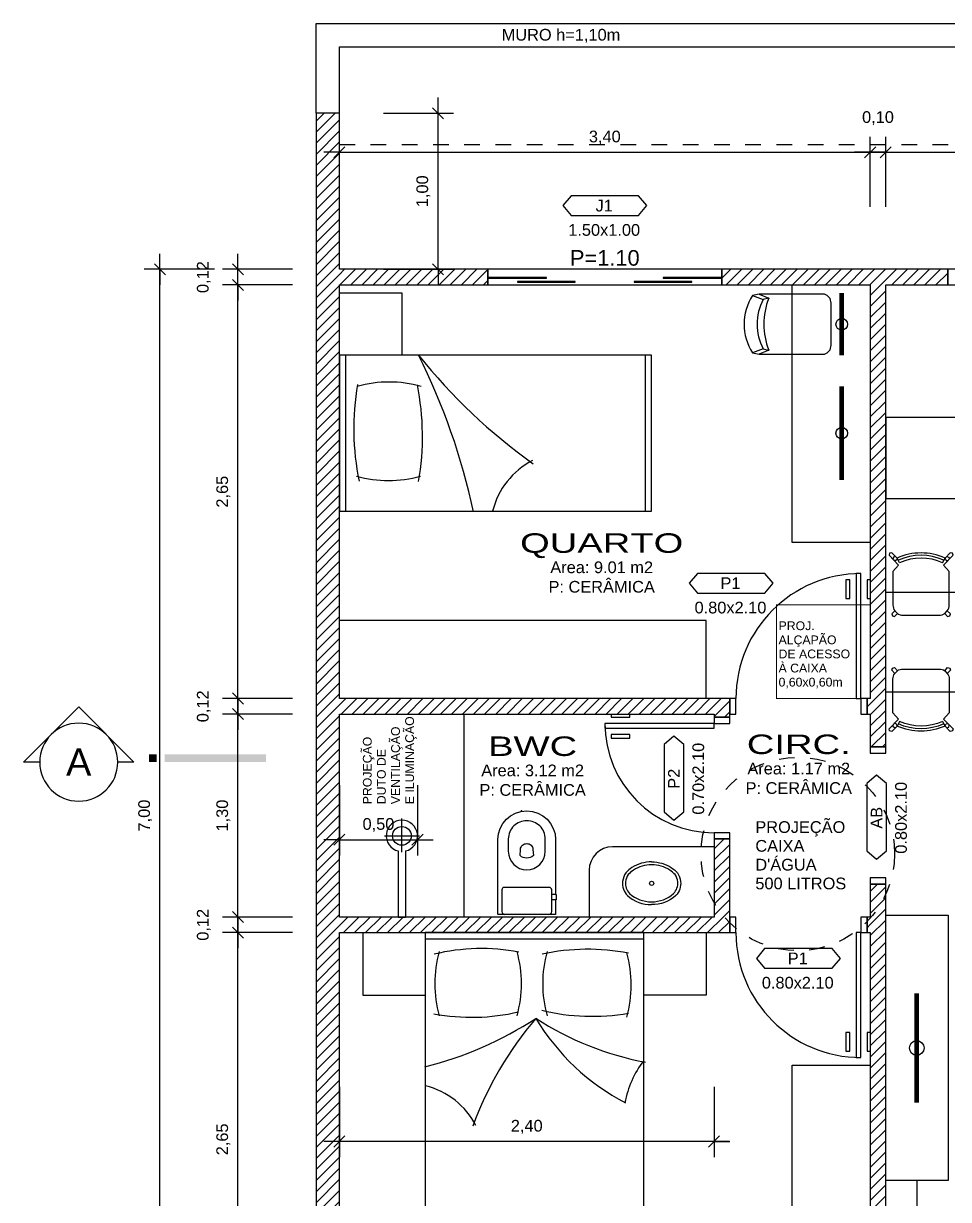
# Model space of a CAD drawing. Header units: metres. Extents: x 49 to 320, y -91 to 27.
# Drawn here: x 49.37 to 55.29, y 7.23 to 14.76 of the extents above; entities that cross this region are included whole.
import ezdxf
from ezdxf.enums import TextEntityAlignment as Align

# ---------------------------------------------------------------- set-up
doc = ezdxf.new("R2010")
doc.units = ezdxf.units.M
doc.header["$LTSCALE"] = 0.2
doc.linetypes.add('DASHED', pattern=[0.75, 0.5, -0.25])
for name, color, linetype in [('ARQ-___-___-CTA', 240, 'Continuous'), ('ARQ-___-___-LEG', 3, 'Continuous'), ('ARQ-___-___-TXT', 4, 'Continuous'), ('ARQ-___-___-VST', 9, 'Continuous'), ('ARQ-ALV', 6, 'Continuous'), ('ARQ-ALV-___-HTC', 13, 'Continuous'), ('ARQ-CXO', 2, 'Continuous'), ('ARQ-DVI', 1, 'Continuous'), ('ARQ-EQP', 24, 'Continuous'), ('ARQ-EQP-___-INT', 7, 'Continuous'), ('ARQ-MOB-___-INT', 7, 'Continuous'), ('ARQ-PIS', 2, 'Continuous')]:
    doc.layers.add(name, color=color, linetype=linetype)
doc.styles.add('REGUA100', font='arial.ttf')
doc.styles.add('REGUA140', font='arial.ttf')
doc.styles.add('REGUA60', font='arial.ttf')
doc.styles.add('REGUA80', font='arial.ttf')
doc.dimstyles.new('Active3D', dxfattribs={"dimtxt": 1.5, "dimasz": 0.01, "dimexe": 2, "dimexo": 3, "dimgap": 0.98, "dimtad": 1, "dimlfac": -1, "dimrnd": 0.005, "dimzin": 0, "dimtxsty": 'REGUA60', "dimblk": 'COTATR', "dimcen": 4, "dimdle": 4, "dimclrt": 2, "dimadec": 0, "dimazin": 0, "dimtfac": 1, "dimtmove": 2, "dimatfit": 2, "dimfxl": 1, "dimarcsym": 0})
pattern_1 = [(45, (93.66559, -1), (-0.03535534, 0.03535534), [])]

# ---------------------------------------------------------------- blocks, each defined once
blk = doc.blocks.new('EQREFR22')
at = {"color": 0}
blk.add_lwpolyline([(30.5, -10), (-30.5, -10), (-30.5, -76), (30.5, -76)], close=True, dxfattribs=at)
at = {"layer": 'ARQ-EQP-___-INT'}
for p, q in [((-30.5, -73), (30.5, -73)), ((-30.5, -79), (-25.5, -79))]:
    blk.add_line(p, q, dxfattribs=at)
blk = doc.blocks.new('MBCAD4_2')
at = {"color": 0}
blk.add_lwpolyline([(0.02, 49.68, 0.106639), (-19.24, 45.52), (-23.45, 49.88), (-25.13, 49.43), (-25.63, 47.77), (-18.01, 39.93), (-22.5, 34.87), (-22.5, 7.87, 0.159591), (-21.02, 3.34), (-23.5, 0.83), (-22.98, -0.82), (-21.31, -1.27), (-18.97, 1.19, 0.162734), (-14.5, -0.13), (0, -0.13), (14.5, -0.13, 0.162734), (18.97, 1.19), (21.31, -1.27), (22.98, -0.82), (23.5, 0.83), (21.02, 3.34, 0.159591), (22.5, 7.87), (22.5, 34.87), (18.01, 39.93), (25.63, 47.77), (25.13, 49.43), (23.45, 49.88), (19.24, 45.52, 0.106639), (-0.02, 49.68)], format="xyb", dxfattribs=at)
at = {"layer": 'ARQ-MOB-___-INT'}
for p, q in [((-17.22, 41.8), (-19.24, 45.52)), ((17.25, 41.79), (19.24, 45.52)), ((-18.97, 1.19), (-21.02, 3.34)), ((18.97, 1.19), (21.02, 3.34))]:
    blk.add_line(p, q, dxfattribs=at)
for points in [[(-20.47, 46.81), (-22.16, 46.38), (-22.64, 44.7)], [(-19.21, 45.27), (-19.99, 43.71), (-21.73, 43.57)], [(19.21, 45.27), (19.99, 43.71), (21.73, 43.57)], [(20.47, 46.81), (22.16, 46.38), (22.64, 44.7)]]:
    blk.add_lwpolyline(points, dxfattribs=at)
for radius in [43.95, 41.7]:
    blk.add_arc((0, 3.82), radius, 65.57124, 114.39729, dxfattribs=at)
blk = doc.blocks.new('SAC616S2')
at = {"layer": 'ARQ-EQP', "color": 0, "linetype": 'ByBlock'}
blk.add_lwpolyline([(18.17, -1.5, -0.329256), (18.5, -1.88), (18.5, -49.6, -0.412623), (0, -68, -0.412623), (-18.5, -49.6), (-18.5, -14.45), (-18.9, -14.45), (-18.9, -10.95), (-18.5, -10.95), (-18.5, -1.88, -0.329256), (-18.17, -1.5), (-17.25, -1.5), (0, -1.5), (17.29, -1.5)], format="xyb", close=True, dxfattribs=at)
at = {"layer": 'ARQ-EQP-___-INT'}
for p, q in [((-18.5, -10.95), (-16, -10.95)), ((-18.5, -14.45), (-16, -14.45))]:
    blk.add_line(p, q, dxfattribs=at)
blk.add_lwpolyline([(-14, -1.5, 0.324141), (-16, -3.5), (-16, -17.5, 0.333333), (-14.5, -19), (0, -19), (14.5, -19, 0.333333), (16, -17.5), (16, -3.5, 0.324141), (14, -1.5, 0.324141)], format="xyb", dxfattribs=at)
for points in [[(0, -61.7, 0.418677), (11.8, -50), (11.8, -42.1, 0.411784), (0, -30.2, 0.411784), (-11.8, -42.1), (-11.8, -50, 0.418677)], [(0, -47, -0.428571), (-4, -43.3), (-4.3, -39.3, -0.16754), (0, -37.8, -0.16754), (4.3, -39.3), (4, -43.3, -0.428571)]]:
    blk.add_lwpolyline(points, format="xyb", close=True, dxfattribs=at)
blk.add_point((3.34, -68), dxfattribs=at)
blk = doc.blocks.new('SACHS__2')
at = {"layer": 'ARQ-EQP', "color": 0, "linetype": 'ByBlock'}
for p, q in [((42.29, 2.4), (0, 2.4)), ((0, 2.4), (0, -2.4)), ((42.29, -2.4), (0, -2.4))]:
    blk.add_line(p, q, dxfattribs=at)
blk.add_arc((52, 0), 10, 193.88654, 166.11346, dxfattribs=at)
at = {"layer": 'ARQ-EQP-___-INT'}
for p, q in [((52, 11.2), (52, -11.2)), ((41.6, 0), (63.2, 0))]:
    blk.add_line(p, q, dxfattribs=at)
blk.add_circle((52, 0), 6, dxfattribs=at)
blk = doc.blocks.new('SAL37S_2')
at = {"layer": 'ARQ-EQP-___-INT'}
for points in [[(0, -10, 0.145827), (-16.8, -14.9, 0.090827), (-22, -19.4, 0.12568), (-24.8, -26.7, 0.221372), (-20.6, -38.8, 0.186059), (0, -46.5, 0.186059)], [(0, -10, -0.145827), (16.8, -14.9, -0.090827), (22, -19.4, -0.12568), (24.8, -26.7, -0.221372), (20.6, -38.8, -0.186059), (0, -46.5, -0.186059)]]:
    blk.add_lwpolyline(points, format="xyb", dxfattribs=at)
blk.add_lwpolyline([(0, -12.5, 0.14623), (-15.5, -17, 0.09047), (-20, -20.9, 0.123903), (-22.4, -27, 0.21906), (-18.9, -37, 0.185248), (0, -44.1, 0.185248), (18.8, -37, 0.21906), (22.3, -27, 0.123903), (20, -20.9, 0.09047), (15.5, -17, 0.14623)], format="xyb", close=True, dxfattribs=at)
blk.add_circle((0, -28.3), 1.8, dxfattribs=at)
blk = doc.blocks.new('MDCCAS22')
at = {"color": 0}
blk.add_lwpolyline([(140, 0), (0, 0), (0, -200), (140, -200)], close=True, dxfattribs=at)
at = {"layer": 'ARQ-MOB-___-INT'}
for p, q in [((0, -4), (140, -4)), ((0, -196), (140, -196))]:
    blk.add_line(p, q, dxfattribs=at)
for centre, radius, start, end in [((36.14, -140.56), 130.32, 79.45741, 103.51085), ((82.89, -32.71), 76.8, 164.48595, 195.51405), ((-15.19, -32.71), 76.8, 344.48595, 15.51405), ((103.9, -146.58), 135.89, 78.80761, 102.36088), ((152.01, -32.7), 76.8, 164.48595, 195.51405), ((55.11, -33.55), 76.8, 344.48595, 15.51405), ((29.71, 76.04), 130.31, 259.29808, 283.35216), ((106.88, 82.36), 135.99, 256.29588, 279.84092), ((-55.47, 137.47), 230.14, 283.86849, 303.27711), ((243.13, -201.79), 226.41, 139.56103, 159.93611), ((178.64, 112.88), 199.47, 237.27407, 259.15181), ((195.03, 19.52), 144.83, 210.93609, 242.5714), ((188.19, -119.84), 61.23, 142.0564, 169.8271), ((-11.98, -146.66), 50.03, 27.33297, 76.02563)]:
    blk.add_arc(centre, radius, start, end, dxfattribs=at)
blk = doc.blocks.new('MDCSOL_2')
at = {"color": 0}
blk.add_lwpolyline([(100, 0), (0, 0), (0, -200), (100, -200)], close=True, dxfattribs=at)
at = {"layer": 'ARQ-MOB-___-INT'}
for p, q in [((0, -4), (100, -4)), ((0, -196), (100, -196))]:
    blk.add_line(p, q, dxfattribs=at)
for centre, radius, start, end in [((52.86, -178.03), 168.83, 80.35079, 101.47507), ((96.47, -31.45), 76.8, 164.48595, 195.51405), ((5.99, -31.87), 76.8, 344.48595, 15.51405), ((-91.71, 334.65), 430.43, 282.25998, 296.44404), ((47.8, 115.62), 168.83, 260.21125, 281.33553), ((323.63, -332.25), 359.55, 128.46696, 144.62757), ((-11.98, -146.66), 50.03, 27.33297, 76.02563)]:
    blk.add_arc(centre, radius, start, end, dxfattribs=at)
blk = doc.blocks.new('MEAM___2')
at = {"color": 0}
blk.add_lwpolyline([(24, 27.95), (23, 33.38, 0.289108), (-23, 33.38), (-24, 27.95), (-24, -24.37), (-23.05, -26.52), (-20.46, -28.77), (-16.93, -29.54), (16.93, -29.54), (20.46, -28.77), (23.05, -26.52), (24, -24.37)], format="xyb", close=True, dxfattribs=at)
at = {"layer": 'ARQ-MOB-___-INT'}
for p, q in [((-19.71, 24.69), (-20.71, 20.39)), ((20.71, 20.39), (19.71, 24.69))]:
    blk.add_line(p, q, dxfattribs=at)
for points in [[(23, 33.38), (19.71, 24.69, 0.252581), (-19.71, 24.69), (-23, 33.38)], [(24, 27.95), (20.71, 20.39, 0.187405), (-20.71, 20.39), (-24, 27.95)]]:
    blk.add_lwpolyline(points, format="xyb", dxfattribs=at)
blk = doc.blocks.new('MECAD4_2')
at = {"color": 0}
blk.add_blockref('MEAM___2', (0, 0), dxfattribs=at)
blk = doc.blocks.new('IndEsq1')
blk.add_lwpolyline([(-4.32, 0.44), (4.32, 0.44), (5.38, 1.7), (4.32, 2.96), (-4.32, 2.96), (-5.38, 1.7)], close=True)
at = {"color": 0, "style": 'REGUA60', "width": 1.4}
for tag, p in [('CODESQUAD', (-0.08, 0.95)), ('DIMESQUAD', (-0.08, -2.17))]:
    blk.add_attdef(tag, text='', height=1.5, dxfattribs=at).set_placement(p, align=Align.CENTER)
at = {"color": 0, "style": 'REGUA60', "width": 1.4, "flags": 9}
blk.add_attdef('PEITORIL', text='', height=1.5, dxfattribs=at).set_placement((0.22, -4.49), align=Align.CENTER)
at = {"style": 'REGUA60', "width": 1.4, "flags": 9}
blk.add_attdef('LOCAL', text='', height=1.5, dxfattribs=at).set_placement((-0.08, -6.56), align=Align.CENTER)
blk = doc.blocks.new('IndUni1')
at = {"color": 4, "style": 'REGUA100', "width": 1.4, "flags": 8}
blk.add_attdef('NOME1', text='', height=2.5, dxfattribs=at).set_placement((0.24, 2.99), align=Align.CENTER)
at = {"color": 4, "style": 'REGUA100', "width": 1.4}
blk.add_attdef('NOME2', text='', height=2.5, dxfattribs=at).set_placement((0.24, -0.22), align=Align.CENTER)
at = {"color": 0, "style": 'REGUA60', "width": 1.4}
for tag, p in [('AREA', (0.24, -2.82)), ('PERIM', (0.24, -5.32)), ('PISO', (0.24, -7.82)), ('PAREDE', (0.24, -10.32)), ('TETO', (0.24, -12.82))]:
    blk.add_attdef(tag, text='', height=1.5, dxfattribs=at).set_placement(p, align=Align.CENTER)
blk = doc.blocks.new('Corte2')
at = {"color": 4}
blk.add_lwpolyline([(-5, 0), (-7.07, 0), (0, 7.07), (7.07, 0), (5, 0, 1)], format="xyb", close=True, dxfattribs=at)
blk.add_arc((0, 0), 5, 180, 0)
at = {"color": 4, "linetype": 'ByBlock'}
for points in [[(9, 0), (9, 1), (10, 0), (10, 1)], [(11, 0), (11, 1), (24, 0), (24, 1)]]:
    blk.add_solid(points, dxfattribs=at)
at = {"color": 0, "linetype": 'ByBlock', "style": 'REGUA140', "width": 1.4}
blk.add_attdef('CODCORTE', text='', height=3.5, dxfattribs=at).set_placement((0, 0), align=Align.MIDDLE)
blk = doc.blocks.new('COTATR')
at = {"color": 6}
blk.add_line((-71, -71), (71, 71), dxfattribs=at)
at = {"color": 0, "linetype": 'ByBlock'}
blk.add_line((0, 0), (200, 0), dxfattribs=at)
blk = doc.blocks.new('*D765')
at = {"layer": 'ARQ-___-___-CTA', "color": 0, "lineweight": -2, "transparency": 16777216}
for p, q in [((51.3919, 9.8811), (51.3919, 9.4311)), ((51.8919, 9.8811), (51.8919, 9.4311)), ((51.3924, 9.5311), (51.8914, 9.5311))]:
    blk.add_line(p, q, dxfattribs=at)
at = {"layer": 'Defpoints', "color": 0, "transparency": 16777216}
for p in [(51.3919, 10.0311), (51.8919, 10.0311), (51.8919, 9.5311)]:
    blk.add_point(p, dxfattribs=at)
at = {"layer": 'ARQ-___-___-CTA', "color": 0, "lineweight": -2, "transparency": 16777216, "xscale": 0.0005, "yscale": 0.0005, "zscale": 0.0005, "rotation": 180}
blk.add_blockref('COTATR', (51.3919, 9.5311), dxfattribs=at)
at = {"layer": 'ARQ-___-___-CTA', "color": 0, "lineweight": -2, "transparency": 16777216, "xscale": 0.0005, "yscale": 0.0005, "zscale": 0.0005}
blk.add_blockref('COTATR', (51.8919, 9.5311), dxfattribs=at)
at = {"layer": 'ARQ-___-___-CTA', "color": 2, "transparency": 16777216, "insert": (51.6419, 9.6252), "char_height": 0.075, "attachment_point": 5, "style": 'REGUA60'}
blk.add_mtext('0,50', dxfattribs=at)
blk = doc.blocks.new('*D766')
at = {"layer": 'ARQ-___-___-CTA', "color": 0, "lineweight": -2, "transparency": 16777216}
for p, q in [((51.0919, 8.936), (50.6419, 8.936)), ((50.7419, 6.2865), (50.7419, 8.9355))]:
    blk.add_line(p, q, dxfattribs=at)
at = {"layer": 'Defpoints', "color": 0, "transparency": 16777216}
for p in [(50.7419, 8.936), (51.2419, 8.936), (51.2419, 6.286)]:
    blk.add_point(p, dxfattribs=at)
at = {"layer": 'ARQ-___-___-CTA', "color": 0, "lineweight": -2, "transparency": 16777216, "xscale": 0.0005, "yscale": 0.0005, "zscale": 0.0005}
for p, rotation in [((50.7419, 8.936), 90), ((50.7419, 6.286), 270)]:
    blk.add_blockref('COTATR', p, dxfattribs=dict(at, rotation=rotation))
at = {"layer": 'ARQ-___-___-CTA', "color": 2, "transparency": 16777216, "insert": (50.6478, 7.611), "char_height": 0.075, "attachment_point": 5, "rotation": 90, "style": 'REGUA60'}
blk.add_mtext('2,65', dxfattribs=at)
blk = doc.blocks.new('*D767')
at = {"layer": 'ARQ-___-___-CTA', "color": 0, "lineweight": -2, "transparency": 16777216}
for p, q in [((51.0919, 10.336), (50.6419, 10.336)), ((50.7419, 9.0365), (50.7419, 10.3355))]:
    blk.add_line(p, q, dxfattribs=at)
at = {"layer": 'Defpoints', "color": 0, "transparency": 16777216}
for p in [(50.7419, 10.336), (51.2419, 10.336), (51.2419, 9.036)]:
    blk.add_point(p, dxfattribs=at)
at = {"layer": 'ARQ-___-___-CTA', "color": 0, "lineweight": -2, "transparency": 16777216, "xscale": 0.0005, "yscale": 0.0005, "zscale": 0.0005}
for p, rotation in [((50.7419, 10.336), 90), ((50.7419, 9.036), 270)]:
    blk.add_blockref('COTATR', p, dxfattribs=dict(at, rotation=rotation))
at = {"layer": 'ARQ-___-___-CTA', "color": 2, "transparency": 16777216, "insert": (50.6478, 9.686), "char_height": 0.075, "attachment_point": 5, "rotation": 90, "style": 'REGUA60'}
blk.add_mtext('1,30', dxfattribs=at)
blk = doc.blocks.new('*D768')
at = {"layer": 'ARQ-___-___-CTA', "color": 0, "lineweight": -2, "transparency": 16777216}
for p, q in [((51.0919, 13.086), (50.6419, 13.086)), ((50.7419, 10.4365), (50.7419, 13.0855))]:
    blk.add_line(p, q, dxfattribs=at)
at = {"layer": 'Defpoints', "color": 0, "transparency": 16777216}
for p in [(50.7419, 13.086), (51.2419, 13.086), (51.2419, 10.436)]:
    blk.add_point(p, dxfattribs=at)
at = {"layer": 'ARQ-___-___-CTA', "color": 0, "lineweight": -2, "transparency": 16777216, "xscale": 0.0005, "yscale": 0.0005, "zscale": 0.0005}
for p, rotation in [((50.7419, 13.086), 90), ((50.7419, 10.436), 270)]:
    blk.add_blockref('COTATR', p, dxfattribs=dict(at, rotation=rotation))
at = {"layer": 'ARQ-___-___-CTA', "color": 2, "transparency": 16777216, "insert": (50.6478, 11.761), "char_height": 0.075, "attachment_point": 5, "rotation": 90, "style": 'REGUA60'}
blk.add_mtext('2,65', dxfattribs=at)
blk = doc.blocks.new('*D769')
at = {"layer": 'ARQ-___-___-CTA', "color": 0, "lineweight": -2, "transparency": 16777216}
for p, q in [((50.5919, 13.186), (50.1419, 13.186)), ((50.2419, 6.1865), (50.2419, 13.1855)), ((50.5919, 6.186), (50.1419, 6.186))]:
    blk.add_line(p, q, dxfattribs=at)
at = {"layer": 'Defpoints', "color": 0, "transparency": 16777216}
for p in [(50.2419, 13.186), (50.7419, 13.186), (50.7419, 6.186)]:
    blk.add_point(p, dxfattribs=at)
at = {"layer": 'ARQ-___-___-CTA', "color": 0, "lineweight": -2, "transparency": 16777216, "xscale": 0.0005, "yscale": 0.0005, "zscale": 0.0005}
for p, rotation in [((50.2419, 13.186), 90), ((50.2419, 6.186), 270)]:
    blk.add_blockref('COTATR', p, dxfattribs=dict(at, rotation=rotation))
at = {"layer": 'ARQ-___-___-CTA', "color": 2, "transparency": 16777216, "insert": (50.1478, 9.686), "char_height": 0.075, "attachment_point": 5, "rotation": 90, "style": 'REGUA60'}
blk.add_mtext('7,00', dxfattribs=at)
blk = doc.blocks.new('*D770')
at = {"layer": 'ARQ-___-___-CTA', "color": 0, "lineweight": -2, "transparency": 16777216}
for p, q in [((51.3919, 13.586), (51.3919, 14.036)), ((54.7919, 13.586), (54.7919, 14.036)), ((51.3924, 13.936), (54.7914, 13.936))]:
    blk.add_line(p, q, dxfattribs=at)
at = {"layer": 'Defpoints', "color": 0, "transparency": 16777216}
for p in [(54.7919, 13.936), (51.3919, 13.436), (54.7919, 13.436)]:
    blk.add_point(p, dxfattribs=at)
at = {"layer": 'ARQ-___-___-CTA', "color": 0, "lineweight": -2, "transparency": 16777216, "xscale": 0.0005, "yscale": 0.0005, "zscale": 0.0005, "rotation": 180}
blk.add_blockref('COTATR', (51.3919, 13.936), dxfattribs=at)
at = {"layer": 'ARQ-___-___-CTA', "color": 0, "lineweight": -2, "transparency": 16777216, "xscale": 0.0005, "yscale": 0.0005, "zscale": 0.0005}
blk.add_blockref('COTATR', (54.7919, 13.936), dxfattribs=at)
at = {"layer": 'ARQ-___-___-CTA', "color": 2, "transparency": 16777216, "insert": (53.0919, 14.0301), "char_height": 0.075, "attachment_point": 5, "style": 'REGUA60'}
blk.add_mtext('3,40', dxfattribs=at)
blk = doc.blocks.new('*D771')
at = {"layer": 'ARQ-___-___-CTA', "color": 0, "lineweight": -2, "transparency": 16777216}
for p, q in [((54.8919, 13.586), (54.8919, 14.036)), ((54.7924, 13.936), (54.8914, 13.936))]:
    blk.add_line(p, q, dxfattribs=at)
at = {"layer": 'Defpoints', "color": 0, "transparency": 16777216}
for p in [(54.8919, 13.936), (54.7919, 13.436), (54.8919, 13.436)]:
    blk.add_point(p, dxfattribs=at)
at = {"layer": 'ARQ-___-___-CTA', "color": 0, "lineweight": -2, "transparency": 16777216, "xscale": 0.0005, "yscale": 0.0005, "zscale": 0.0005, "rotation": 180}
blk.add_blockref('COTATR', (54.7919, 13.936), dxfattribs=at)
at = {"layer": 'ARQ-___-___-CTA', "color": 0, "lineweight": -2, "transparency": 16777216, "xscale": 0.0005, "yscale": 0.0005, "zscale": 0.0005}
blk.add_blockref('COTATR', (54.8919, 13.936), dxfattribs=at)
at = {"layer": 'ARQ-___-___-CTA', "color": 2, "transparency": 16777216, "insert": (54.8419, 14.1546), "char_height": 0.075, "attachment_point": 5, "style": 'REGUA60'}
blk.add_mtext('0,10', dxfattribs=at)
blk = doc.blocks.new('*D772')
at = {"layer": 'ARQ-___-___-CTA', "color": 0, "lineweight": -2, "transparency": 16777216}
for p, q in [((57.1869, 13.586), (57.1869, 14.036)), ((54.8924, 13.936), (57.1864, 13.936))]:
    blk.add_line(p, q, dxfattribs=at)
at = {"layer": 'Defpoints', "color": 0, "transparency": 16777216}
for p in [(57.1869, 13.936), (54.8919, 13.436), (57.1869, 13.436)]:
    blk.add_point(p, dxfattribs=at)
at = {"layer": 'ARQ-___-___-CTA', "color": 0, "lineweight": -2, "transparency": 16777216, "xscale": 0.0005, "yscale": 0.0005, "zscale": 0.0005, "rotation": 180}
blk.add_blockref('COTATR', (54.8919, 13.936), dxfattribs=at)
at = {"layer": 'ARQ-___-___-CTA', "color": 0, "lineweight": -2, "transparency": 16777216, "xscale": 0.0005, "yscale": 0.0005, "zscale": 0.0005}
blk.add_blockref('COTATR', (57.1869, 13.936), dxfattribs=at)
at = {"layer": 'ARQ-___-___-CTA', "color": 2, "transparency": 16777216, "insert": (56.0394, 14.0301), "char_height": 0.075, "attachment_point": 5, "style": 'REGUA60'}
blk.add_mtext('2,30', dxfattribs=at)
blk = doc.blocks.new('*D780')
at = {"layer": 'ARQ-___-___-CTA', "color": 0, "lineweight": -2, "transparency": 16777216}
for p, q in [((51.3919, 7.9476), (51.3919, 7.4976)), ((53.7914, 7.5976), (51.3924, 7.5976))]:
    blk.add_line(p, q, dxfattribs=at)
at = {"layer": 'Defpoints', "color": 0, "transparency": 16777216}
for p in [(51.3919, 8.0976), (53.7919, 8.0976), (51.3919, 7.5976)]:
    blk.add_point(p, dxfattribs=at)
at = {"layer": 'ARQ-___-___-CTA', "color": 0, "lineweight": -2, "transparency": 16777216, "xscale": 0.0005, "yscale": 0.0005, "zscale": 0.0005, "rotation": 180}
blk.add_blockref('COTATR', (51.3919, 7.5976), dxfattribs=at)
at = {"layer": 'ARQ-___-___-CTA', "color": 0, "lineweight": -2, "transparency": 16777216, "xscale": 0.0005, "yscale": 0.0005, "zscale": 0.0005}
blk.add_blockref('COTATR', (53.7919, 7.5976), dxfattribs=at)
at = {"layer": 'ARQ-___-___-CTA', "color": 2, "transparency": 16777216, "insert": (52.5919, 7.6916), "char_height": 0.075, "attachment_point": 5, "style": 'REGUA60'}
blk.add_mtext('2,40', dxfattribs=at)
blk = doc.blocks.new('*D785')
at = {"layer": 'ARQ-___-___-CTA', "color": 0, "lineweight": -2, "transparency": 16777216}
for p, q in [((51.6735, 14.186), (52.1235, 14.186)), ((52.0235, 13.1865), (52.0235, 14.1855)), ((51.6735, 13.186), (52.1235, 13.186))]:
    blk.add_line(p, q, dxfattribs=at)
at = {"layer": 'Defpoints', "color": 0, "transparency": 16777216}
for p in [(51.5235, 14.186), (52.0235, 14.186), (51.5235, 13.186)]:
    blk.add_point(p, dxfattribs=at)
at = {"layer": 'ARQ-___-___-CTA', "color": 0, "lineweight": -2, "transparency": 16777216, "xscale": 0.0005, "yscale": 0.0005, "zscale": 0.0005}
for p, rotation in [((52.0235, 14.186), 90), ((52.0235, 13.186), 270)]:
    blk.add_blockref('COTATR', p, dxfattribs=dict(at, rotation=rotation))
at = {"layer": 'ARQ-___-___-CTA', "color": 2, "transparency": 16777216, "insert": (51.9294, 13.686), "char_height": 0.075, "attachment_point": 5, "rotation": 90, "style": 'REGUA60'}
blk.add_mtext('1,00', dxfattribs=at)

msp = doc.modelspace()

# ---------------------------------------------------------------- hatches: boundary and pattern name
at = {"layer": 'ARQ-ALV-___-HTC'}
h = msp.add_hatch(dxfattribs=at)
h.set_pattern_fill('_U', color=256, scale=0.05, angle=45, style=0, pattern_type=0)
h.set_pattern_definition(pattern_1)
h.paths.add_polyline_path([(51.2419, 14.186), (51.2419, 5.186), (51.3919, 5.186), (51.3919, 14.186)])
h = msp.add_hatch(dxfattribs=at)
h.set_pattern_fill('_U', color=256, scale=0.05, angle=45, style=0, pattern_type=0)
h.set_pattern_definition(pattern_1)
h.paths.add_polyline_path([(51.3919, 13.186), (51.3919, 13.086), (52.3419, 13.086), (52.3419, 13.186)])
h.paths.add_polyline_path([(56.7894, 13.186), (56.7894, 13.086), (57.1869, 13.086), (57.2869, 13.186)])
h.paths.add_polyline_path([(55.2894, 13.186), (53.8419, 13.186), (53.8419, 13.086), (55.2894, 13.086)])
h = msp.add_hatch(dxfattribs=at)
h.set_pattern_fill('_U', color=256, scale=0.05, angle=45, style=0, pattern_type=0)
h.set_pattern_definition(pattern_1)
h.paths.add_polyline_path([(54.7919, 13.086), (54.7919, 10.126), (54.8919, 10.126), (54.8919, 13.086)])
h.paths.add_polyline_path([(54.8919, 6.286), (54.8919, 9.246), (54.7919, 9.246), (54.7919, 6.286)])
h = msp.add_hatch(dxfattribs=at)
h.set_pattern_fill('_U', color=256, scale=0.05, angle=45, style=0, pattern_type=0)
h.set_pattern_definition(pattern_1)
h.paths.add_polyline_path([(53.8919, 10.436), (51.3919, 10.436), (51.3919, 10.336), (53.8919, 10.336)])
h.paths.add_polyline_path([(54.7719, 10.336), (54.7919, 10.336), (54.7919, 10.436), (54.7719, 10.436)])
h = msp.add_hatch(dxfattribs=at)
h.set_pattern_fill('_U', color=256, scale=0.05, angle=45, style=0, pattern_type=0)
h.set_pattern_definition(pattern_1)
h.paths.add_polyline_path([(53.8919, 9.036), (53.8919, 9.536), (53.7919, 9.536), (53.7919, 9.036)])
h.paths.add_polyline_path([(53.7919, 10.336), (53.7919, 10.316), (53.8919, 10.316), (53.8919, 10.336)])
h = msp.add_hatch(dxfattribs=at)
h.set_pattern_fill('_U', color=256, scale=0.05, angle=45, style=0, pattern_type=0)
h.set_pattern_definition(pattern_1)
h.paths.add_polyline_path([(53.8919, 9.036), (51.3919, 9.036), (51.3919, 8.936), (53.8919, 8.936)])
h.paths.add_polyline_path([(54.7719, 8.936), (54.7919, 8.936), (54.7919, 9.036), (54.7719, 9.036)])

# ---------------------------------------------------------------- linework, layer by layer
at = {"layer": 'ARQ-___-___-CTA'}
for p, q in [((51.0919, 13.186), (50.6419, 13.186)), ((50.7419, 13.0865), (50.7419, 13.1855)), ((51.0919, 10.436), (50.6419, 10.436)), ((50.7419, 10.3365), (50.7419, 10.4355)), ((51.0919, 9.036), (50.6419, 9.036)), ((50.7419, 8.9365), (50.7419, 9.0355)), ((53.7919, 7.9476), (53.7919, 7.4976)), ((53.8914, 7.5976), (53.7924, 7.5976))]:
    msp.add_line(p, q, dxfattribs=at)
at = {"layer": 'ARQ-___-___-CTA', "linetype": 'DASHED', "const_width": 0.0001}
for points in [[(51.8919, 10.336), (51.8919, 9.036)], [(51.9919, 10.336), (51.9919, 10.336), (51.9919, 9.036), (51.9919, 9.036)]]:
    msp.add_lwpolyline(points, dxfattribs=at)
at = {"layer": 'ARQ-___-___-VST'}
for p, q in [((51.2419, 14.186), (51.2419, 14.761)), ((51.2419, 14.761), (60.0369, 14.761)), ((51.3919, 14.186), (51.3919, 14.611)), ((51.3919, 14.611), (59.8869, 14.611)), ((53.8409, 13.186), (52.3429, 13.186)), ((56.7884, 13.186), (55.2904, 13.186)), ((51.3919, 13.036), (51.7919, 13.036)), ((51.7919, 13.036), (51.7919, 12.636)), ((52.3429, 13.086), (53.8409, 13.086)), ((54.2919, 11.436), (54.2919, 13.086)), ((55.2904, 13.086), (56.7884, 13.086)), ((54.7919, 11.436), (54.2919, 11.436)), ((54.6369, 11.196), (54.6369, 11.076)), ((54.6619, 11.196), (54.6369, 11.196)), ((54.6619, 11.076), (54.6619, 11.196)), ((54.7719, 11.196), (54.7719, 11.076)), ((54.7919, 11.196), (54.7719, 11.196)), ((54.8919, 11.1175), (55.8519, 11.1175)), ((54.6369, 11.076), (54.6619, 11.076)), ((54.7719, 11.076), (54.7919, 11.076)), ((53.7419, 10.936), (51.3919, 10.936)), ((53.7419, 10.436), (53.7419, 10.936)), ((55.8519, 10.4775), (54.8919, 10.4775)), ((52.1919, 9.036), (52.1919, 10.336)), ((53.1319, 10.336), (53.1319, 10.316)), ((53.2519, 10.316), (53.2519, 10.336)), ((53.1319, 10.316), (53.2519, 10.316)), ((53.2519, 10.206), (53.1319, 10.206)), ((53.1319, 10.206), (53.1319, 10.181)), ((53.1319, 10.181), (53.2519, 10.181)), ((53.2519, 10.181), (53.2519, 10.206)), ((53.7919, 9.486), (53.1419, 9.486)), ((52.9919, 9.336), (52.9919, 9.036)), ((54.8906, 9.0468), (55.2906, 9.0468)), ((55.2906, 9.0468), (55.2906, 7.3468)), ((51.5419, 8.936), (51.5419, 8.536)), ((53.7419, 8.936), (53.7419, 8.536)), ((51.5419, 8.536), (51.9419, 8.536)), ((53.7419, 8.536), (53.3419, 8.536)), ((54.6369, 8.296), (54.6369, 8.176)), ((54.6619, 8.296), (54.6369, 8.296)), ((54.6619, 8.176), (54.6619, 8.296)), ((54.7719, 8.296), (54.7719, 8.176)), ((54.7919, 8.296), (54.7719, 8.296)), ((54.6369, 8.176), (54.6619, 8.176)), ((54.7719, 8.176), (54.7919, 8.176)), ((54.2919, 6.286), (54.2919, 8.086)), ((54.2919, 8.086), (54.7919, 8.086)), ((55.2906, 7.3468), (54.8906, 7.3468)), ((55.0906, 7.3468), (55.0906, 6.286))]:
    msp.add_line(p, q, dxfattribs=at)
at = {"layer": 'ARQ-___-___-VST', "linetype": 'DASHED'}
msp.add_line((51.3919, 13.986), (58.0869, 13.986), dxfattribs=at)
at = {"layer": 'ARQ-___-___-VST', "const_width": 0.03}
for points in [[(54.6099, 12.6339), (54.6099, 13.0339)], [(54.6099, 12.136), (54.6099, 12.436), (54.6099, 11.836)], [(55.0906, 8.1968), (55.0906, 8.5468), (55.0906, 7.8468)]]:
    msp.add_lwpolyline(points, dxfattribs=at)
at = {"layer": 'ARQ-___-___-VST', "linetype": 'DASHED', "const_width": 0.005}
msp.add_lwpolyline([(54.7919, 11.036), (54.1919, 11.036), (54.1919, 10.436), (54.7919, 10.436), (54.7919, 11.036), (54.4919, 11.036)], dxfattribs=at)
at = {"layer": 'ARQ-___-___-VST'}
for centre, radius in [((54.6099, 12.8339), 0.0372), ((54.6099, 12.136), 0.0372), ((55.0906, 8.1968), 0.0468)]:
    msp.add_circle(centre, radius, dxfattribs=at)
at = {"layer": 'ARQ-___-___-VST', "linetype": 'DASHED'}
msp.add_circle((54.3282, 9.4398), 0.62, dxfattribs=at)
at = {"layer": 'ARQ-___-___-VST'}
msp.add_arc((53.1419, 9.336), 0.15, 90, 180, dxfattribs=at)
at = {"layer": 'ARQ-ALV'}
for p, q in [((51.2419, 14.186), (51.2419, 5.186)), ((51.3919, 14.186), (51.2419, 14.186)), ((51.3919, 13.186), (51.3919, 14.186)), ((52.3419, 13.186), (51.3919, 13.186)), ((52.3419, 13.086), (52.3419, 13.186)), ((53.8419, 13.186), (53.8419, 13.086)), ((55.2894, 13.186), (53.8419, 13.186)), ((55.2894, 13.086), (55.2894, 13.186)), ((51.3919, 10.436), (51.3919, 13.086)), ((51.3919, 13.086), (52.3419, 13.086)), ((53.8419, 13.086), (54.7919, 13.086)), ((54.7919, 13.086), (54.7919, 10.436)), ((54.8919, 10.126), (54.8919, 13.086)), ((54.8919, 13.086), (55.2894, 13.086)), ((53.8919, 10.436), (51.3919, 10.436)), ((53.8919, 10.336), (53.8919, 10.436)), ((54.7719, 10.436), (54.7719, 10.336)), ((54.7919, 10.436), (54.7719, 10.436)), ((51.3919, 9.036), (51.3919, 10.336)), ((51.3919, 10.336), (53.7919, 10.336)), ((53.7919, 10.336), (53.7919, 10.316)), ((53.8919, 10.316), (53.8919, 10.336)), ((54.7719, 10.336), (54.7919, 10.336)), ((54.7919, 10.336), (54.7919, 10.126)), ((53.7919, 10.316), (53.8919, 10.316)), ((54.7919, 10.126), (54.8919, 10.126)), ((53.7919, 9.536), (53.7919, 9.036)), ((53.8919, 9.536), (53.7919, 9.536)), ((53.8919, 9.036), (53.8919, 9.536)), ((54.7919, 9.246), (54.7919, 9.036)), ((54.8919, 9.246), (54.7919, 9.246)), ((54.8919, 6.286), (54.8919, 9.246)), ((53.7919, 9.036), (51.3919, 9.036)), ((53.8919, 8.936), (53.8919, 9.036)), ((54.7719, 9.036), (54.7719, 8.936)), ((54.7919, 9.036), (54.7719, 9.036)), ((51.3919, 6.286), (51.3919, 8.936)), ((51.3919, 8.936), (53.8919, 8.936)), ((54.7719, 8.936), (54.7919, 8.936)), ((54.7919, 8.936), (54.7919, 6.286))]:
    msp.add_line(p, q, dxfattribs=at)
at = {"layer": 'ARQ-CXO'}
for p, q in [((52.3429, 13.186), (52.3419, 13.186)), ((52.3419, 13.186), (52.3419, 13.086)), ((52.3429, 13.086), (52.3429, 13.186)), ((53.8419, 13.186), (53.8409, 13.186)), ((53.8409, 13.186), (53.8409, 13.086)), ((53.8419, 13.086), (53.8419, 13.186)), ((55.2904, 13.186), (55.2894, 13.186)), ((55.2894, 13.186), (55.2894, 13.086)), ((55.2904, 13.086), (55.2904, 13.186)), ((52.3419, 13.086), (52.3429, 13.086)), ((53.8409, 13.086), (53.8419, 13.086)), ((55.2894, 13.086), (55.2904, 13.086)), ((54.7319, 11.236), (54.7019, 11.236)), ((54.7019, 11.236), (54.7019, 10.436)), ((54.7319, 10.436), (54.7319, 11.236)), ((53.9319, 10.436), (53.8919, 10.436)), ((53.8919, 10.436), (53.8919, 10.336)), ((53.9319, 10.336), (53.9319, 10.436)), ((54.7019, 10.436), (54.7319, 10.436)), ((54.7719, 10.436), (54.7319, 10.436)), ((54.7319, 10.436), (54.7319, 10.336)), ((54.7719, 10.336), (54.7719, 10.436)), ((53.8919, 10.336), (53.9319, 10.336)), ((54.7319, 10.336), (54.7719, 10.336)), ((53.7919, 10.276), (53.0919, 10.276)), ((53.0919, 10.276), (53.0919, 10.246)), ((53.8919, 10.316), (53.7919, 10.316)), ((53.7919, 10.316), (53.7919, 10.276)), ((53.7919, 10.276), (53.8919, 10.276)), ((53.7919, 10.246), (53.7919, 10.276)), ((53.8919, 10.276), (53.8919, 10.316)), ((53.0919, 10.246), (53.7919, 10.246)), ((54.8919, 10.126), (54.7919, 10.126)), ((54.7919, 10.126), (54.7919, 10.086)), ((54.8919, 10.086), (54.8919, 10.126)), ((54.7919, 10.086), (54.8919, 10.086)), ((53.7919, 9.576), (53.7919, 9.536)), ((53.8919, 9.576), (53.7919, 9.576)), ((53.8919, 9.536), (53.8919, 9.576)), ((53.7919, 9.536), (53.8919, 9.536)), ((54.7919, 9.286), (54.7919, 9.246)), ((54.8919, 9.286), (54.7919, 9.286)), ((54.8919, 9.246), (54.8919, 9.286)), ((54.7919, 9.246), (54.8919, 9.246)), ((53.9319, 9.036), (53.8919, 9.036)), ((53.8919, 9.036), (53.8919, 8.936)), ((53.9319, 8.936), (53.9319, 9.036)), ((54.7719, 9.036), (54.7319, 9.036)), ((54.7319, 9.036), (54.7319, 8.936)), ((54.7719, 8.936), (54.7719, 9.036)), ((53.8919, 8.936), (53.9319, 8.936)), ((54.7019, 8.936), (54.7019, 8.136)), ((54.7319, 8.936), (54.7019, 8.936)), ((54.7319, 8.936), (54.7719, 8.936)), ((54.7319, 8.136), (54.7319, 8.936)), ((54.7019, 8.136), (54.7319, 8.136))]:
    msp.add_line(p, q, dxfattribs=at)
at = {"layer": 'ARQ-DVI'}
for p, q in [((52.7181, 13.1335), (52.3489, 13.1335)), ((52.3489, 13.1335), (52.3489, 13.1285)), ((52.3489, 13.1285), (52.7181, 13.1285)), ((52.7181, 13.1285), (52.7181, 13.1335)), ((53.8349, 13.1335), (53.4656, 13.1335)), ((53.4656, 13.1335), (53.4656, 13.1285)), ((53.4656, 13.1285), (53.8349, 13.1285)), ((53.8349, 13.1285), (53.8349, 13.1335)), ((52.9028, 13.1085), (52.5335, 13.1085)), ((52.5335, 13.1085), (52.5335, 13.1035)), ((52.5335, 13.1035), (52.9028, 13.1035)), ((52.9028, 13.1035), (52.9028, 13.1085)), ((53.6503, 13.1085), (53.281, 13.1085)), ((53.281, 13.1085), (53.281, 13.1035)), ((53.281, 13.1035), (53.6503, 13.1035)), ((53.6503, 13.1035), (53.6503, 13.1085))]:
    msp.add_line(p, q, dxfattribs=at)
at = {"layer": 'ARQ-PIS'}
for centre, radius, start, end in [((54.7319, 10.436), 0.8, 90, 180), ((53.7919, 10.276), 0.7, 180, 270), ((54.7319, 8.936), 0.8, 180, 270)]:
    msp.add_arc(centre, radius, start, end, dxfattribs=at)

# ---------------------------------------------------------------- block references
at = {"layer": 'ARQ-___-___-CTA', "xscale": 0.0005, "yscale": 0.0005, "zscale": 0.0005}
for p, rotation in [((50.7419, 13.186), 90), ((50.2419, 13.186), 270), ((50.7419, 13.086), 270), ((50.7419, 10.436), 90), ((50.7419, 10.336), 270), ((50.7419, 9.036), 90), ((50.7419, 8.936), 270), ((53.7919, 7.5976), 180)]:
    msp.add_blockref('COTATR', p, dxfattribs=dict(at, rotation=rotation))
at = {"layer": 'ARQ-___-___-LEG'}
ref = msp.add_blockref('IndEsq1', (53.0919, 13.5094), dxfattribs=dict(at, xscale=0.05, yscale=0.05, zscale=0.05))
ref.add_attrib('CODESQUAD', 'J1', dxfattribs={"layer": '0', "color": 0, "height": 0.075, "style": 'REGUA60'}).set_placement((53.0879, 13.5569), align=Align.CENTER)
ref.add_attrib('DIMESQUAD', '1.50x1.00', dxfattribs={"layer": '0', "color": 0, "height": 0.075, "style": 'REGUA60'}).set_placement((53.0879, 13.4009), align=Align.CENTER)
ref = msp.add_blockref('IndEsq1', (53.901, 11.0898), dxfattribs=dict(at, xscale=0.05, yscale=0.05, zscale=0.05))
ref.add_attrib('CODESQUAD', 'P1', dxfattribs={"layer": '0', "color": 0, "height": 0.075, "style": 'REGUA60'}).set_placement((53.897, 11.1373), align=Align.CENTER)
ref.add_attrib('DIMESQUAD', '0.80x2.10', dxfattribs={"layer": '0', "color": 0, "height": 0.075, "style": 'REGUA60'}).set_placement((53.897, 10.9813), align=Align.CENTER)
ref = msp.add_blockref('Corte2', (49.7218, 10.0282), dxfattribs=dict(at, xscale=0.05, yscale=0.05, zscale=0.05))
ref.add_attrib('CODCORTE', 'A', dxfattribs={"layer": '0', "color": 0, "linetype": 'ByBlock', "height": 0.175, "style": 'REGUA140'}).set_placement((49.7218, 10.0282), align=Align.MIDDLE)
ref = msp.add_blockref('IndEsq1', (53.6195, 9.926), dxfattribs=dict(at, xscale=0.05, yscale=0.05, zscale=0.05, rotation=90))
ref.add_attrib('CODESQUAD', 'P2', dxfattribs={"layer": '0', "color": 0, "height": 0.075, "rotation": 90, "style": 'REGUA60'}).set_placement((53.572, 9.922), align=Align.CENTER)
ref.add_attrib('DIMESQUAD', '0.70x2.10', dxfattribs={"layer": '0', "color": 0, "height": 0.075, "rotation": 90, "style": 'REGUA60'}).set_placement((53.728, 9.922), align=Align.CENTER)
ref = msp.add_blockref('IndEsq1', (54.9183, 9.6756), dxfattribs=dict(at, xscale=0.05, yscale=0.05, zscale=0.05, rotation=90))
ref.add_attrib('CODESQUAD', 'AB', dxfattribs={"layer": '0', "color": 0, "height": 0.075, "rotation": 90, "style": 'REGUA60'}).set_placement((54.8707, 9.6716), align=Align.CENTER)
ref.add_attrib('DIMESQUAD', '0.80x2.10', dxfattribs={"layer": '0', "color": 0, "height": 0.075, "rotation": 90, "style": 'REGUA60'}).set_placement((55.0267, 9.6716), align=Align.CENTER)
ref = msp.add_blockref('IndEsq1', (54.3319, 8.686), dxfattribs=dict(at, xscale=0.05, yscale=0.05, zscale=0.05))
ref.add_attrib('CODESQUAD', 'P1', dxfattribs={"layer": '0', "color": 0, "height": 0.075, "style": 'REGUA60'}).set_placement((54.3279, 8.7335), align=Align.CENTER)
ref.add_attrib('DIMESQUAD', '0.80x2.10', dxfattribs={"layer": '0', "color": 0, "height": 0.075, "style": 'REGUA60'}).set_placement((54.3279, 8.5775), align=Align.CENTER)
at = {"layer": 'ARQ-___-___-TXT'}
ref = msp.add_blockref('IndUni1', (53.0601, 11.3805), dxfattribs=dict(at, xscale=0.05, yscale=0.05, zscale=0.05))
ref.add_attrib('NOME2', 'QUARTO', dxfattribs={"layer": '0', "color": 4, "height": 0.125, "style": 'REGUA100', "width": 1.4}).set_placement((53.072, 11.3695), align=Align.CENTER)
ref.add_attrib('AREA', 'Area: 9.01 m2', dxfattribs={"layer": '0', "color": 0, "height": 0.075, "style": 'REGUA60'}).set_placement((53.072, 11.2393), align=Align.CENTER)
ref.add_attrib('PERIM', 'P: CERÂMICA', dxfattribs={"layer": '0', "color": 0, "height": 0.075, "style": 'REGUA60'}).set_placement((53.072, 11.1143), align=Align.CENTER)
ref = msp.add_blockref('IndUni1', (52.6177, 10.0789), dxfattribs=dict(at, xscale=0.05, yscale=0.05, zscale=0.05))
ref.add_attrib('NOME2', 'BWC', dxfattribs={"layer": '0', "color": 4, "height": 0.125, "style": 'REGUA100', "width": 1.4}).set_placement((52.6296, 10.0679), align=Align.CENTER)
ref.add_attrib('AREA', 'Area: 3.12 m2', dxfattribs={"layer": '0', "color": 0, "height": 0.075, "style": 'REGUA60'}).set_placement((52.6296, 9.9377), align=Align.CENTER)
ref.add_attrib('PERIM', 'P: CERÂMICA', dxfattribs={"layer": '0', "color": 0, "height": 0.075, "style": 'REGUA60'}).set_placement((52.6296, 9.8127), align=Align.CENTER)
ref = msp.add_blockref('IndUni1', (54.3224, 10.0909), dxfattribs=dict(at, xscale=0.05, yscale=0.05, zscale=0.05))
ref.add_attrib('NOME2', 'CIRC.', dxfattribs={"layer": '0', "color": 4, "height": 0.125, "style": 'REGUA100', "width": 1.4}).set_placement((54.3344, 10.08), align=Align.CENTER)
ref.add_attrib('AREA', 'Area: 1.17 m2', dxfattribs={"layer": '0', "color": 0, "height": 0.075, "style": 'REGUA60'}).set_placement((54.3344, 9.9497), align=Align.CENTER)
ref.add_attrib('PERIM', 'P: CERÂMICA', dxfattribs={"layer": '0', "color": 0, "height": 0.075, "style": 'REGUA60'}).set_placement((54.3344, 9.8247), align=Align.CENTER)
at = {"layer": 'ARQ-___-___-VST'}
for name, p, xscale, yscale, zscale, rotation in [('MECAD4_2', (54.3048, 12.8345), 0.008, 0.008, 0.008, 90), ('MDCSOL_2', (51.3919, 11.636), 0.01, 0.01, 0.01, 90), ('EQREFR22', (54.8069, 11.9768), 0.0085, 0.0085, 0.0085, 90), ('MBCAD4_2', (55.1178, 10.6236), -0.008, 0.008, 0.008, 180), ('SACHS__2', (51.7919, 9.036), 0.01, 0.01, 0.01, 90), ('SAC616S2', (52.5919, 9.036), 0.01, 0.01, 0.01, 180)]:
    msp.add_blockref(name, p, dxfattribs=dict(at, xscale=xscale, yscale=yscale, zscale=zscale, rotation=rotation))
for name, p, xscale, yscale, zscale in [('MBCAD4_2', (55.1178, 10.9714), 0.008, 0.008, 0.008), ('SAL37S_2', (53.3919, 9.4641), 0.0075, 0.0075, 0.0075), ('MDCCAS22', (51.9419, 8.936), 0.01, 0.01, 0.01)]:
    msp.add_blockref(name, p, dxfattribs=dict(at, xscale=xscale, yscale=yscale, zscale=zscale))

# ---------------------------------------------------------------- texts
at = {"layer": 'ARQ-___-___-CTA', "color": 2, "char_height": 0.075, "attachment_point": 5, "rotation": 90, "style": 'REGUA60'}
for insert in [(50.5233, 13.136), (50.5233, 10.386), (50.5233, 8.986)]:
    msp.add_mtext('0,12', dxfattribs=dict(at, insert=insert))
at = {"layer": 'ARQ-___-___-LEG', "style": 'REGUA60'}
msp.add_text('MURO h=1,10m', height=0.075, dxfattribs=at).set_placement((52.4314, 14.6516))
at = {"layer": 'ARQ-___-___-LEG', "style": 'REGUA80'}
msp.add_text('P=1.10', height=0.1, dxfattribs=at).set_placement((53.0919, 13.2594), align=Align.MIDDLE)
at = {"layer": 'ARQ-___-___-LEG', "style": 'REGUA60'}
for s, p in [('VENTILAÇÃO', (51.7793, 9.7587)), ('E ILUMINAÇÃO', (51.8696, 9.7587)), ('PROJEÇÃO', (51.5986, 9.7587)), ('DUTO DE', (51.6889, 9.7587))]:
    msp.add_text(s, height=0.05625, rotation=90, dxfattribs=at).set_placement(p)
at = {"layer": 'ARQ-___-___-VST', "style": 'REGUA60'}
for s, height, p in [('PROJ.', 0.05625, (54.2051, 10.8741)), ('ALÇAPÃO', 0.05625, (54.2051, 10.7837)), ('DE ACESSO', 0.05625, (54.2051, 10.6934)), ('À CAIXA', 0.05625, (54.2051, 10.603)), ('0,60x0,60m', 0.05625, (54.2051, 10.5127)), ('PROJEÇÃO', 0.075, (54.0563, 9.5748)), ('CAIXA', 0.075, (54.0563, 9.4544)), ("D'ÁGUA", 0.075, (54.0563, 9.3339)), ('500 LITROS', 0.075, (54.0563, 9.2134))]:
    msp.add_text(s, height=height, dxfattribs=at).set_placement(p)

# ---------------------------------------------------------------- dimensions: what is measured, and where the dimension line sits
at = {"layer": 'ARQ-___-___-CTA'}
for base, p1, p2, angle, override, picture, middle in [((52.0235, 14.186), (51.5235, 13.186), (51.5235, 14.186), 90, {"dimscale": 0.05}, '*D785', (51.9294, 13.686)), ((50.2419, 13.186), (50.7419, 6.186), (50.7419, 13.186), 90, {"dimscale": 0.05}, '*D769', (50.1478, 9.686)), ((50.7419, 13.086), (51.2419, 10.436), (51.2419, 13.086), 90, {"dimscale": 0.05, "dimse1": 1}, '*D768', (50.6478, 11.761)), ((50.7419, 10.336), (51.2419, 9.036), (51.2419, 10.336), 90, {"dimscale": 0.05, "dimse1": 1}, '*D767', (50.6478, 9.686)), ((50.7419, 8.936), (51.2419, 6.286), (51.2419, 8.936), 90, {"dimscale": 0.05, "dimse1": 1}, '*D766', (50.6478, 7.611)), ((51.3919, 7.5976), (53.7919, 8.0976), (51.3919, 8.0976), 180, {"dimscale": 0.05, "dimse1": 1}, '*D780', (52.5919, 7.6916))]:
    dim = msp.add_linear_dim(base=base, p1=p1, p2=p2, angle=angle, dimstyle='Active3D', override=override, dxfattribs=at)
    dim.commit()
    dim.dimension.update_dxf_attribs({"geometry": picture, "text_midpoint": middle})
for base, p1, p2, override, picture, middle in [((54.8919, 13.936), (54.7919, 13.436), (54.8919, 13.436), {"dimscale": 0.05, "dimse1": 1}, '*D771', (54.8419, 14.1546)), ((54.7919, 13.936), (51.3919, 13.436), (54.7919, 13.436), {"dimscale": 0.05}, '*D770', (53.0919, 14.0301)), ((57.18688942, 13.93599999), (54.89188941, 13.43599999), (57.18688942, 13.43599999), {"dimscale": 0.05, "dimse1": 1}, '*D772', (56.03938942, 14.03007162)), ((51.8919, 9.5311), (51.3919, 10.0311), (51.8919, 10.0311), {"dimscale": 0.05}, '*D765', (51.6419, 9.6252))]:
    dim = msp.add_linear_dim(base=base, p1=p1, p2=p2, dimstyle='Active3D', override=override, dxfattribs=at)
    dim.commit()
    dim.dimension.update_dxf_attribs({"geometry": picture, "text_midpoint": middle})

doc.saveas('drawing.dxf')
